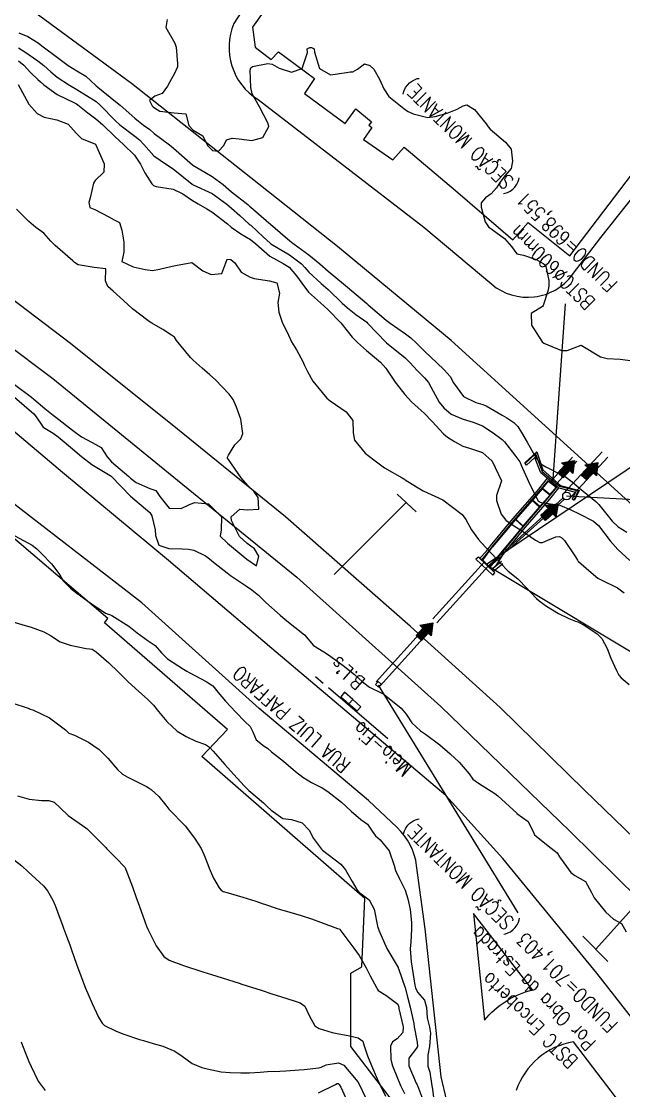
# Model space of a CAD drawing. Header units: metres. Extents: x 292545 to 299085, y 7450245 to 7463078.
# Drawn here: x 297910.9 to 297972.6, y 7452059.7 to 7452169.2 of the extents above; entities that cross this region are included whole.
import ezdxf

# ---------------------------------------------------------------- set-up
doc = ezdxf.new("R2010")
doc.units = ezdxf.units.M
doc.linetypes.add('CONTINUO', pattern=[0])
doc.linetypes.add('TRACEJADO', pattern=[8.7, 8, -0.7])
for name, color, linetype in [('B.L.', 45, 'CONTINUO'), ('BUEIRO', 151, 'Continuous'), ('Curvas de Nivel 1m', 11, 'Continuous'), ('Curvas de Nivel 5m', 15, 'Continuous'), ('Edificações', 30, 'Continuous'), ('ENVELOPAMENTO', 45, 'CONTINUO'), ('GALERIA', 45, 'Continuous'), ('Linha Férrea', 20, 'Continuous'), ('MEIO-FIO', 45, 'Continuous'), ('P.V.', 45, 'CONTINUO'), ('Pórtico', 62, 'Continuous'), ('TEXTO', 45, 'Continuous'), ('TUBO', 45, 'Continuous'), ('Vias Primárias', 230, 'Continuous')]:
    doc.layers.add(name, color=color, linetype=linetype)
doc.styles.add('ROMANS', font='romans', dxfattribs={"height": 0.2})

msp = doc.modelspace()

# ---------------------------------------------------------------- hatches: boundary and pattern name
at = {"layer": 'TEXTO'}
for points in [[(297965.83, 7452122.94), (297966.53, 7452123.68), (297966.21, 7452123.98), (297967.54, 7452124.22), (297967.38, 7452122.88), (297967.07, 7452123.18), (297966.37, 7452122.44)], [(297968.23, 7452122.71), (297968.93, 7452123.45), (297968.61, 7452123.75), (297969.94, 7452123.99), (297969.78, 7452122.65), (297969.47, 7452122.95), (297968.77, 7452122.21)], [(297964.08, 7452118.62), (297964.83, 7452119.3), (297964.54, 7452119.62), (297965.87, 7452119.76), (297965.62, 7452118.44), (297965.33, 7452118.76), (297964.58, 7452118.07)], [(297951.32, 7452106.3), (297952.02, 7452107.04), (297951.71, 7452107.33), (297953.03, 7452107.58), (297952.87, 7452106.24), (297952.56, 7452106.53), (297951.86, 7452105.79)]]:
    msp.add_hatch(color=256, dxfattribs=at).paths.add_polyline_path(points)

# ---------------------------------------------------------------- linework, layer by layer
at = {"layer": 'B.L.', "linetype": 'CONTINUO'}
for points in [[(297944.82, 7452099.74, 704.26), (297943.98, 7452100.47, 704.23), (297943.59, 7452100.02, 704.24), (297944.43, 7452099.29, 704.24)], [(297944.43, 7452099.29, 704.24), (297945.26, 7452098.56, 704.24), (297945.65, 7452098.99, 704.26), (297944.82, 7452099.74, 704.26)], [(297944.43, 7452099.29, 704.24), (297944.82, 7452099.74, 704.26)]]:
    msp.add_polyline3d(points, dxfattribs=at)
at = {"layer": 'BUEIRO', "linetype": 'CONTINUO'}
msp.add_polyline3d([(297947.42, 7452101.56, 0), (297947.15, 7452101.26, 0), (297947.46, 7452100.99, 0), (297947.72, 7452101.3, 0), (297947.42, 7452101.56, 0)], close=True, dxfattribs=at)
at = {"layer": 'Curvas de Nivel 1m', "flags": 128}
for points, elevation in [([(297925.8, 7452169.34), (297925.68, 7452168.52), (297926.59, 7452166.93), (297926.73, 7452166.51), (297926.88, 7452164.82), (297926.87, 7452164.51), (297926.56, 7452163.82), (297926.07, 7452162.99), (297925.86, 7452162.52), (297925.29, 7452161.77), (297924.53, 7452161.5), (297923.99, 7452161.06), (297924.27, 7452160.53), (297924.39, 7452160.41), (297924.51, 7452160.31), (297925.07, 7452159.96), (297926.51, 7452159.81), (297927.71, 7452159.69), (297928.02, 7452158.49), (297928.49, 7452158.03), (297929.45, 7452157.44), (297929.95, 7452156.47), (297930.47, 7452155.96), (297931.06, 7452155.86), (297931.62, 7452156.45), (297931.9, 7452157.02), (297932.48, 7452157.2), (297933.19, 7452157.14), (297934.48, 7452156.96), (297935.62, 7452157.26), (297936.23, 7452158.39), (297936.17, 7452158.72), (297935.26, 7452160.4), (297934.53, 7452161.76), (297934.37, 7452162.41), (297934.32, 7452164.18), (297934.38, 7452164.41), (297934.56, 7452164.56), (297936.13, 7452164.84), (297936.57, 7452164.78), (297937.28, 7452164.38), (297938.56, 7452163.98), (297939.65, 7452164.35), (297940.19, 7452165.96), (297940.16, 7452166.35), (297940.43, 7452166.5), (297940.59, 7452166.5), (297940.88, 7452166.34), (297940.91, 7452166), (297941.41, 7452164.33), (297942.56, 7452163.69), (297944.18, 7452163.92), (297944.56, 7452163.99), (297944.84, 7452164.01), (297945.31, 7452164.28), (297946.03, 7452164.81), (297946.57, 7452164.64), (297946.98, 7452164.27), (297947.55, 7452163.26), (297948.02, 7452162.26), (297948.53, 7452161.48), (297950.05, 7452160.23), (297950.34, 7452160.05), (297950.51, 7452159.95), (297951.01, 7452159.71), (297952.5, 7452159.32), (297953.28, 7452159.42), (297954.51, 7452159.77), (297955.51, 7452160.17), (297956.14, 7452160.53), (297956.52, 7452160.61), (297957.28, 7452160.14), (297958.5, 7452158.67), (297958.71, 7452158.35), (297958.9, 7452158.12), (297960.47, 7452156.79), (297961.04, 7452156.09), (297961.2, 7452154.85), (297961.07, 7452154.1), (297960.44, 7452153.39), (297959.88, 7452152.66), (297959.54, 7452152.12), (297959.01, 7452151.52), (297958.41, 7452151.09), (297957.97, 7452150.57), (297957.97, 7452150.13), (297958.38, 7452148.65), (297958.73, 7452148.13), (297960.36, 7452146.92), (297961.09, 7452146.1), (297961.62, 7452145.38), (297962.33, 7452145.22), (297963.62, 7452144.78), (297964.33, 7452144.39), (297964.52, 7452144.25), (297964.62, 7452144.06), (297964.91, 7452142.65), (297964.92, 7452142.05), (297964.81, 7452141.54), (297964.34, 7452140.06), (297964.27, 7452139.98), (297963.09, 7452139.25), (297963.13, 7452138.07), (297964.24, 7452136.36), (297964.4, 7452136.22), (297964.8, 7452136.05), (297966.22, 7452135.45), (297966.8, 7452135.46), (297968.23, 7452136.01), (297970.22, 7452134.82), (297970.88, 7452134.65), (297972.21, 7452134.59), (297973.79, 7452134.36)], 699), ([(297910.59, 7452166.45), (297911.22, 7452166.05), (297912.57, 7452165.14), (297913.17, 7452164.66), (297913.89, 7452164), (297914.55, 7452163.46), (297915.8, 7452162.64), (297916.54, 7452162.2), (297917.55, 7452161.59), (297918.52, 7452160.96), (297918.94, 7452160.6), (297920.5, 7452158.99), (297920.95, 7452158.58), (297922.48, 7452157.42), (297922.96, 7452157.04), (297923.41, 7452156.55), (297924.46, 7452155.41), (297925.75, 7452154.52), (297926.44, 7452154.07), (297928.38, 7452152.49), (297928.42, 7452152.46), (297928.47, 7452152.44), (297930.41, 7452151.53), (297931.91, 7452150.44), (297932.39, 7452150.03), (297933.24, 7452149.28), (297934.22, 7452148.41), (297934.31, 7452148.34), (297934.37, 7452148.3), (297935.68, 7452147.07), (297936.35, 7452146.45), (297936.44, 7452146.39), (297938.34, 7452145.27), (297939.58, 7452144.35), (297939.93, 7452143.96), (297940.31, 7452143.49), (297941.57, 7452142.33), (297942.29, 7452141.7), (297943.75, 7452140.31), (297944.27, 7452139.83), (297945.13, 7452139.16), (297946.25, 7452138.36), (297946.35, 7452138.27), (297948.23, 7452136.3), (297948.29, 7452136.25), (297950.21, 7452134.72), (297950.72, 7452134.22), (297951.41, 7452133.43), (297952.19, 7452132.66), (297952.58, 7452132.2), (297953.07, 7452131.29), (297953.69, 7452130.18), (297954.15, 7452129.58), (297954.92, 7452128.95), (297956.14, 7452128.44), (297957.16, 7452128.14), (297958.13, 7452127.74), (297959.21, 7452127.04), (297960.12, 7452126.36), (297960.25, 7452126.24), (297960.36, 7452126.11), (297961.43, 7452124.76), (297961.94, 7452124.08), (297961.99, 7452123.99), (297962.08, 7452123.73), (297962.83, 7452122.07), (297963.57, 7452120.53), (297963.82, 7452120.06), (297964.03, 7452119.94), (297964.17, 7452119.92), (297966.03, 7452119.64), (297967.16, 7452119.16), (297968.02, 7452118.74), (297969.5, 7452118), (297970.01, 7452117.54), (297971.19, 7452115.98), (297971.98, 7452115.1), (297973.2, 7452113.95)], 701), ([(297910.57, 7452165.13), (297911.13, 7452164.69), (297911.8, 7452163.93), (297912.55, 7452163.21), (297912.83, 7452162.96), (297913.16, 7452162.67), (297914.53, 7452161.68), (297916.33, 7452160.82), (297916.51, 7452160.73), (297916.65, 7452160.63), (297917.68, 7452159.79), (297918.5, 7452159.2), (297919.2, 7452158.59), (297920.48, 7452157.35), (297921.35, 7452156.57), (297922.46, 7452155.47), (297923.08, 7452154.55), (297923.53, 7452153.64), (297924.24, 7452152.53), (297924.42, 7452152.36), (297924.68, 7452152.27), (297926.42, 7452152), (297927.41, 7452151.5), (297928.4, 7452150.84), (297928.99, 7452150.48), (297929.89, 7452149.97), (297930.38, 7452149.65), (297931.99, 7452148.44), (297932.37, 7452148.11), (297933.34, 7452147.4), (297934.36, 7452146.82), (297934.9, 7452146.4), (297936.33, 7452145.12), (297937.7, 7452144.38), (297938.32, 7452143.99), (297939.07, 7452143.12), (297939.59, 7452142.35), (297940.29, 7452141.45), (297941.52, 7452140.33), (297942.27, 7452139.68), (297943.59, 7452138.31), (297944.24, 7452137.49), (297944.78, 7452136.83), (297945.31, 7452136.28), (297946.22, 7452135.45), (297947.67, 7452134.26), (297948.2, 7452133.67), (297949.17, 7452132.24), (297950.16, 7452130.97), (297950.83, 7452130.22), (297951.51, 7452129.58), (297952.14, 7452129.05), (297952.95, 7452128.19), (297954.12, 7452126.92), (297954.54, 7452126.6), (297955.25, 7452126.16), (297956.11, 7452125.67), (297956.77, 7452125.47), (297958.1, 7452125.03), (297959.12, 7452124.12), (297960.06, 7452122.11), (297959.54, 7452120.62), (297959.54, 7452120.11), (297960.02, 7452118.72), (297960.5, 7452118.1), (297961.4, 7452117.48), (297962, 7452117.09), (297963.55, 7452116.06), (297963.99, 7452115.82), (297964.25, 7452115.8), (297964.8, 7452116.05), (297965.64, 7452116.4), (297966, 7452116.41), (297966.26, 7452116.3), (297966.52, 7452116.03), (297967.64, 7452114.35), (297967.85, 7452114.01), (297967.89, 7452113.94), (297967.96, 7452113.86), (297969.02, 7452112.93), (297969.94, 7452112.17), (297970.26, 7452111.99), (297971.93, 7452111.16), (297972.62, 7452110.65)], 702), ([(297910.54, 7452162.7), (297911.62, 7452160.69), (297912.5, 7452159.72), (297913.2, 7452159.37), (297914.5, 7452159.08), (297915.67, 7452158.64), (297916.48, 7452157.73), (297917.02, 7452157.16), (297918.47, 7452156.6), (297919.37, 7452154.59), (297919.31, 7452153.71), (297918.43, 7452152.88), (297918.26, 7452152.6), (297917.91, 7452151.1), (297917.8, 7452150.61), (297917.89, 7452150.11), (297918.39, 7452149.9), (297919.82, 7452149.14), (297920.38, 7452148.85), (297920.93, 7452148.57), (297921.17, 7452147.77), (297921.38, 7452146.57), (297921.36, 7452145.55), (297921.15, 7452144.57), (297922.32, 7452144.02), (297923.54, 7452143.76), (297924.31, 7452143.66), (297925.03, 7452143.81), (297926.32, 7452144.1), (297926.66, 7452144.16), (297928.32, 7452144.49), (297929.46, 7452143.62), (297930.31, 7452143.25), (297931.4, 7452143.36), (297931.83, 7452144.44), (297931.96, 7452144.81), (297932.33, 7452144.77), (297932.75, 7452144.43), (297933.39, 7452143.5), (297934.31, 7452142.96), (297934.72, 7452142.83), (297936.3, 7452142.59), (297937.06, 7452142.38), (297937.33, 7452141.34), (297937.14, 7452140.38), (297937.26, 7452139.38), (297937.59, 7452138.38), (297938.24, 7452137.05), (297938.45, 7452136.58), (297938.55, 7452136.37), (297939.06, 7452135.52), (297939.7, 7452134.35), (297939.86, 7452134), (297940.19, 7452133.3), (297940.74, 7452132.33), (297942.17, 7452130.59), (297942.5, 7452130.32), (297944.15, 7452129.18), (297944.84, 7452128.29), (297944.88, 7452127.05), (297945.01, 7452126.29), (297946.09, 7452124.96), (297946.98, 7452124.26), (297948.07, 7452123.44), (297949.88, 7452122.42), (297950.06, 7452122.33), (297950.12, 7452122.29), (297950.19, 7452122.23), (297951.35, 7452121.5), (297952.05, 7452121.11), (297954.04, 7452120.18), (297956.02, 7452118.66), (297956.41, 7452118.15), (297956.98, 7452117.12), (297957.7, 7452116.13), (297957.99, 7452115.81), (297959.58, 7452114.11), (297959.96, 7452113.68), (297960.73, 7452112.88), (297961.74, 7452112.08), (297961.85, 7452111.99), (297961.94, 7452111.9), (297963.66, 7452110.06), (297963.92, 7452109.82), (297964.67, 7452109.29), (297965.9, 7452108.54), (297966.96, 7452108.02), (297967.65, 7452107.77), (297967.89, 7452107.69), (297968.53, 7452107.36), (297969.88, 7452106.47), (297970.34, 7452105.99), (297970.88, 7452104.96), (297971.27, 7452103.98), (297971.83, 7452102.71), (297972.1, 7452102.24), (297972.33, 7452101.96), (297973.13, 7452101.27)], 703), ([(297910.18, 7452132), (297911.91, 7452130.68), (297912.16, 7452130.47), (297913.27, 7452129.54), (297914.14, 7452128.86), (297914.4, 7452128.65), (297916.12, 7452127.32), (297917.04, 7452126.62), (297918.11, 7452126.05), (297919.05, 7452125.55), (297919.66, 7452124.59), (297920.09, 7452124.08), (297921.88, 7452122.56), (297922.06, 7452122.41), (297922.65, 7452121.96), (297924.05, 7452121.34), (297924.66, 7452121.14), (297925.05, 7452120.52), (297926.03, 7452119.34), (297927.24, 7452119.28), (297928.03, 7452119.68), (297928.61, 7452119.91), (297930.03, 7452119.77), (297931.37, 7452118.45), (297931.33, 7452117.12), (297931.23, 7452116.45), (297931.99, 7452115.74), (297933.58, 7452114.42), (297933.97, 7452114.09), (297934.95, 7452113.42), (297935.21, 7452114.4), (297934.74, 7452115.17), (297933.99, 7452115.69), (297933.23, 7452116.43), (297932.39, 7452118.05), (297932.36, 7452118.44), (297933.24, 7452119.21), (297934.02, 7452119.14), (297935.2, 7452119.23), (297935.13, 7452120.4), (297934.68, 7452121.05), (297934.06, 7452121.66), (297933.39, 7452122.43), (297932.08, 7452124.31), (297932, 7452124.44), (297931.98, 7452124.55), (297932.09, 7452124.74), (297932.73, 7452125.81), (297933.35, 7452126.43), (297933.57, 7452126.97), (297933.34, 7452128.43), (297932.91, 7452129.67), (297932.58, 7452130.44), (297932.17, 7452131), (297930.77, 7452132.45), (297930.19, 7452132.99), (297929.38, 7452133.66), (297928.46, 7452134.49), (297928.21, 7452134.75), (297926.78, 7452136.5), (297926.55, 7452136.82), (297926.24, 7452137.04), (297925.35, 7452137.63), (297924.25, 7452138.27), (297924.08, 7452138.36), (297923.84, 7452138.54), (297922.27, 7452139.73), (297921.33, 7452140.57), (297920.29, 7452141.54), (297919.74, 7452142.03), (297919.49, 7452142.59), (297919.54, 7452143.82), (297918.32, 7452143.96), (297916.69, 7452144.25), (297916.32, 7452144.49), (297916.15, 7452144.63), (297914.35, 7452146.22), (297913.9, 7452146.66), (297913.18, 7452147.49), (297912.37, 7452148.07), (297911.64, 7452148.69), (297910.39, 7452149.95)], 703), ([(297910.16, 7452130.7), (297912.14, 7452128.99), (297912.39, 7452128.68), (297913.09, 7452127.63), (297914.12, 7452126.99), (297914.65, 7452126.64), (297916.1, 7452125.39), (297917.02, 7452124.62), (297918.08, 7452123.81), (297919.98, 7452122.66), (297920.06, 7452122.61), (297920.1, 7452122.58), (297922.04, 7452120.56), (297924.02, 7452118.87), (297924.24, 7452118.54), (297924.57, 7452117.1), (297924.62, 7452116.53), (297924.97, 7452115.52), (297925.98, 7452115.2), (297927.33, 7452115.15), (297927.98, 7452115.11), (297928.54, 7452115.04), (297929.73, 7452114.46), (297929.97, 7452114.27), (297930.74, 7452113.67), (297931.95, 7452112.71), (297932.31, 7452112.44), (297933.93, 7452111.34), (297934.49, 7452110.97), (297935.16, 7452110.4), (297935.91, 7452109.66), (297937.37, 7452108.38), (297937.89, 7452107.94), (297939.87, 7452106.35), (297940.8, 7452105.27), (297941.86, 7452104.6), (297942.33, 7452104.32), (297943.84, 7452103.2), (297945, 7452102.29), (297945.82, 7452101.55), (297946.54, 7452101), (297947.8, 7452100.39), (297948.04, 7452100.25), (297949.78, 7452098.84), (297950.31, 7452098.22), (297950.88, 7452097.33), (297951.76, 7452096.54), (297952.26, 7452096.19), (297953.74, 7452095.09), (297954.81, 7452094.17), (297955.72, 7452093.33), (297956.75, 7452092.14), (297957.13, 7452091.57), (297957.69, 7452091.17), (297959.39, 7452090.11), (297959.68, 7452089.86), (297961.62, 7452088.09), (297961.65, 7452088.07), (297962.8, 7452087.23), (297963.38, 7452086.06), (297963.46, 7452085.89), (297963.63, 7452085.75), (297965.03, 7452084.63), (297965.61, 7452084.18), (297965.75, 7452084.04), (297966.02, 7452083.62), (297967.18, 7452082.02), (297967.58, 7452081.71), (297968.68, 7452081.11), (297969.27, 7452079.99), (297969.55, 7452079.43), (297970.71, 7452077.98), (297971.53, 7452077.24), (297972.37, 7452076.8), (297972.85, 7452075.95)], 704), ([(297909.89, 7452107.72), (297911.25, 7452107.32), (297911.88, 7452107.13), (297913.19, 7452106.67), (297913.87, 7452106.28), (297914.85, 7452105.63), (297915.86, 7452105.28), (297917.52, 7452104.95), (297917.86, 7452104.92), (297918.14, 7452104.89), (297918.54, 7452104.6), (297919.84, 7452103.48), (297920.8, 7452102.57), (297921.81, 7452101.54), (297922.9, 7452100.55), (297923.8, 7452099.77), (297924.42, 7452099.17), (297924.92, 7452098.52), (297925.77, 7452097.47), (297926.85, 7452096.5), (297927.75, 7452095.93), (297928.76, 7452095.47), (297929.74, 7452095.11), (297930.14, 7452094.87), (297930.51, 7452094.46), (297931.71, 7452093.08), (297932.3, 7452092.43), (297933.69, 7452090.9), (297934.18, 7452090.41), (297935.67, 7452089.14), (297936.06, 7452088.79), (297936.45, 7452088.39), (297937.65, 7452087.55), (297938.56, 7452087.45), (297939.64, 7452087.12), (297940.37, 7452086.34), (297940.79, 7452085.5), (297941.61, 7452084.4), (297941.72, 7452084.32), (297943.59, 7452082.87), (297944.08, 7452082.3), (297944.77, 7452081.09), (297945.24, 7452080.28), (297945.56, 7452079.94), (297946.51, 7452079.23), (297947.01, 7452078.26), (297947.4, 7452076.37), (297947.45, 7452076.25), (297947.47, 7452076.21), (297947.51, 7452076.11), (297948.33, 7452074.24), (297949.46, 7452072.29), (297949.49, 7452072.23), (297949.5, 7452072.19), (297950.18, 7452070.22), (297950.48, 7452069.17), (297950.7, 7452068.22), (297951.07, 7452066.55), (297951.13, 7452066.21), (297951.38, 7452064.82), (297951.47, 7452064.31), (297951.47, 7452064.21), (297951.37, 7452064.05), (297950.57, 7452063.01), (297950.57, 7452062.22), (297951.33, 7452060.44), (297951.41, 7452060.29), (297951.45, 7452060.21), (297951.96, 7452058.85)], 706), ([(297909.79, 7452099.41), (297911.67, 7452098.8), (297911.78, 7452098.76), (297912.04, 7452098.68), (297913.77, 7452097.85), (297915.39, 7452096.64), (297915.56, 7452096.45), (297915.75, 7452096.28), (297916.3, 7452096.07), (297917.74, 7452095.35), (297918.83, 7452094.6), (297919.72, 7452093.72), (297920.72, 7452092.57), (297921.23, 7452092.1), (297921.7, 7452091.81), (297923.14, 7452091.09), (297923.69, 7452090.82), (297923.87, 7452090.72), (297924.16, 7452090.53), (297924.96, 7452089.81), (297925.67, 7452088.92), (297925.99, 7452088.51), (297927.64, 7452086.79), (297927.9, 7452086.49), (297928.68, 7452085.42), (297929.29, 7452084.47), (297929.6, 7452083.81), (297929.96, 7452082.84), (297930.11, 7452082.46), (297930.56, 7452081.44), (297931.13, 7452080.45), (297931.33, 7452080.22), (297931.56, 7452080.09), (297932.05, 7452079.94), (297933.55, 7452079.5), (297934.89, 7452079.07), (297935.55, 7452078.85), (297935.89, 7452078.74), (297936.99, 7452078.38), (297937.54, 7452078.2), (297937.78, 7452078.12), (297939.53, 7452077.61), (297940.6, 7452077.27), (297941.52, 7452076.95), (297943.27, 7452076.3), (297943.45, 7452076.24), (297943.51, 7452076.18), (297944.95, 7452074.29), (297945.48, 7452073.52), (297946.19, 7452072.27), (297946.62, 7452071.43), (297947.25, 7452070.25), (297947.31, 7452070.12), (297947.44, 7452069.94), (297948.22, 7452069.46), (297949.43, 7452068.53), (297949.53, 7452068.23), (297949.56, 7452068.09), (297949.98, 7452066.22), (297949.96, 7452065.65), (297949.38, 7452064.99), (297948.91, 7452064.7), (297948.69, 7452064.24), (297948.73, 7452062.86), (297948.9, 7452062.23), (297949.34, 7452061.12), (297949.72, 7452060.23), (297950.12, 7452059.41)], 707), ([(297910.49, 7452089.87), (297911.67, 7452089.52), (297912.94, 7452089.4), (297913.67, 7452089.4), (297914.23, 7452089.21), (297914.86, 7452088.64), (297915.65, 7452087.87), (297917.47, 7452086.61), (297917.63, 7452086.48), (297919.52, 7452084.59), (297919.61, 7452084.49), (297920.56, 7452083.54), (297921.48, 7452082.56), (297921.52, 7452082.5), (297921.58, 7452082.34), (297922.25, 7452080.55), (297922.63, 7452079.47), (297922.96, 7452078.55), (297923.52, 7452076.99), (297923.7, 7452076.54), (297923.83, 7452076.22), (297924.67, 7452074.53), (297925.48, 7452073.42), (297926, 7452073.04), (297927.47, 7452072.49), (297929.46, 7452071.86), (297930.34, 7452071.58), (297931.45, 7452071.22), (297933.19, 7452070.68), (297933.45, 7452070.6), (297934.02, 7452070.41), (297935.44, 7452069.96), (297936.64, 7452069.58), (297937.43, 7452069.33), (297938.92, 7452068.86), (297939.43, 7452068.68), (297939.91, 7452068.35), (297940.37, 7452067.37), (297940.95, 7452066.33), (297941.39, 7452066.05), (297942.7, 7452065.63), (297943.38, 7452065.5), (297944.36, 7452065.32), (297945.38, 7452065.08), (297945.84, 7452064.74), (297946, 7452064.27), (297946.34, 7452063.24), (297946.74, 7452062.26), (297947.33, 7452060.89), (297947.64, 7452060.25), (297948.18, 7452059.12)], 708), ([(297910.18, 7452083.28), (297910.91, 7452082.69), (297911.58, 7452082.08), (297913.14, 7452080.66), (297913.56, 7452080.15), (297914.09, 7452079.19), (297914.33, 7452078.65), (297914.81, 7452077.35), (297915.08, 7452076.64), (297915.2, 7452076.32), (297915.5, 7452075.51), (297915.83, 7452074.63), (297916.01, 7452074.1), (297916.53, 7452072.62), (297917.16, 7452070.9), (297917.27, 7452070.61), (297917.44, 7452070.18), (297918.11, 7452068.6), (297918.78, 7452067.22), (297919.15, 7452066.59), (297919.39, 7452066.35), (297920.58, 7452065.77), (297921.38, 7452065.47), (297922.98, 7452064.94), (297923.38, 7452064.82), (297924.37, 7452064.53), (297925.37, 7452064.23), (297926.6, 7452063.74), (297927.36, 7452063.23), (297928.37, 7452062.48), (297929.35, 7452062.05), (297929.9, 7452061.91), (297931.34, 7452061.62), (297932.25, 7452061.53), (297933.34, 7452061.5), (297934.23, 7452061.52), (297935.34, 7452061.59), (297936.1, 7452061.63), (297937.34, 7452061.69), (297937.98, 7452061.73), (297939.34, 7452061.81), (297939.85, 7452061.84), (297941.35, 7452062.01), (297941.58, 7452062.09), (297942.11, 7452062.32), (297943.36, 7452062.52), (297943.9, 7452062.29), (297945.33, 7452060.6), (297945.52, 7452060.28), (297946.1, 7452059.06)], 709)]:
    msp.add_lwpolyline(points, dxfattribs=dict(at, elevation=elevation))
at = {"layer": 'Curvas de Nivel 5m', "flags": 128}
for points, elevation in [([(297910.61, 7452167.98), (297911.53, 7452167.62), (297912.6, 7452166.97), (297912.97, 7452166.67), (297914.57, 7452165.45), (297915.66, 7452164.64), (297916.56, 7452164.1), (297917.49, 7452163.55), (297918.5, 7452162.6), (297918.54, 7452162.56), (297918.72, 7452162.42), (297920.52, 7452160.97), (297920.99, 7452160.58), (297922.5, 7452159.26), (297922.88, 7452158.94), (297923.4, 7452158.55), (297924.03, 7452158.08), (297924.48, 7452157.69), (297926.04, 7452156.51), (297926.47, 7452156.19), (297928.4, 7452154.49), (297928.44, 7452154.45), (297929.68, 7452153.72), (297930.43, 7452153.28), (297931.54, 7452152.45), (297932.41, 7452151.72), (297934.06, 7452150.42), (297934.24, 7452150.26), (297934.39, 7452150.13), (297936.22, 7452148.55), (297936.37, 7452148.42), (297936.4, 7452148.39), (297938.36, 7452146.71), (297938.55, 7452146.56), (297938.83, 7452146.36), (297940.34, 7452145.27), (297941.45, 7452144.33), (297942.32, 7452143.58), (297943.89, 7452142.3), (297944.3, 7452141.96), (297946.25, 7452140.27), (297946.41, 7452140.13), (297948.26, 7452138.56), (297948.65, 7452138.25), (297950.24, 7452137.16), (297950.78, 7452136.76), (297951.37, 7452136.21), (297952.22, 7452135.38), (297953.43, 7452134.19), (297954.2, 7452133.48), (297954.81, 7452132.79), (297955.13, 7452132.17), (297956.16, 7452130.76), (297957.42, 7452130.14), (297958.15, 7452129.94), (297958.49, 7452129.79), (297960.14, 7452128.86), (297960.62, 7452128.58), (297961.32, 7452128.09), (297961.72, 7452127.68), (297962.12, 7452127.08), (297962.68, 7452126.07), (297963.48, 7452124.68), (297963.89, 7452124.06), (297964.08, 7452123.85), (297964.59, 7452123.55), (297966.07, 7452122.82), (297966.59, 7452122.55), (297967.31, 7452122.02), (297968.05, 7452121.38), (297969.74, 7452119.99), (297970.03, 7452119.69), (297971.39, 7452117.98), (297972.01, 7452117.42), (297972.92, 7452116.88)], 700), ([(297910.21, 7452116.48), (297911.98, 7452115.52), (297912.47, 7452115.17), (297912.98, 7452114.66), (297913.96, 7452113.63), (297914.7, 7452112.65), (297915.16, 7452111.87), (297915.93, 7452111.09), (297916.54, 7452110.62), (297917.91, 7452109.63), (297919.48, 7452108.59), (297919.77, 7452108.46), (297919.89, 7452108.42), (297920.15, 7452108.32), (297921.88, 7452107.24), (297922.73, 7452106.55), (297923.86, 7452105.74), (297924.59, 7452105.25), (297925.22, 7452104.52), (297925.84, 7452103.89), (297927.49, 7452102.83), (297927.83, 7452102.63), (297928.05, 7452102.49), (297929.81, 7452101.56), (297930.48, 7452101.13), (297931.02, 7452100.45), (297931.79, 7452099.58), (297932.85, 7452098.43), (297933.76, 7452097.47), (297934.31, 7452096.97), (297934.58, 7452096.41), (297934.93, 7452095.59), (297935.74, 7452094.95), (297936.08, 7452094.74), (297936.51, 7452094.39), (297937.72, 7452093.41), (297938.97, 7452092.36), (297939.7, 7452091.77), (297940.6, 7452091.24), (297941.69, 7452090.7), (297942.26, 7452090.31), (297943.67, 7452089.21), (297944.66, 7452088.29), (297945.64, 7452087.44), (297946.33, 7452086.96), (297946.82, 7452086.26), (297947.14, 7452085.76), (297947.62, 7452085.36), (297948.54, 7452084.24), (297949.08, 7452082.75), (297949.21, 7452082.23), (297949.58, 7452081.45), (297950.19, 7452080.22), (297950.47, 7452079.31), (297950.7, 7452078.22), (297950.84, 7452076.9), (297950.85, 7452076.22), (297950.79, 7452074.93), (297950.71, 7452074.22), (297950.8, 7452072.89), (297950.92, 7452072.22), (297951.17, 7452070.48), (297951.24, 7452070.21), (297951.44, 7452069.78), (297952.18, 7452068.95), (297952.37, 7452068.2), (297952.45, 7452067.15), (297952.67, 7452066.19), (297952.78, 7452065.58), (297952.7, 7452064.19), (297952.5, 7452063.33), (297952.53, 7452062.19), (297952.72, 7452061.58), (297952.94, 7452060.19), (297952.98, 7452059.85), (297953.21, 7452058.18)], 705), ([(297910.85, 7452064.69), (297911, 7452064.31), (297911.36, 7452063.35), (297911.63, 7452062.68), (297911.86, 7452062.16), (297912.59, 7452060.67), (297913.31, 7452059.69)], 710), ([(297941.31, 7452059.47), (297943.05, 7452060.3), (297943.22, 7452060.41), (297943.32, 7452060.41), (297943.44, 7452060.3), (297943.59, 7452060.03), (297944.38, 7452058.29)], 710)]:
    msp.add_lwpolyline(points, dxfattribs=dict(at, elevation=elevation))
at = {"layer": 'Edificações'}
for points in [[(297939.34, 7452175.34), (297934.54, 7452168.58), (297934.84, 7452166.52), (297936.45, 7452165.26), (297937.21, 7452166.05), (297940.92, 7452163.31), (297939.89, 7452161.79), (297944.06, 7452158.71), (297945.13, 7452160.2), (297946.76, 7452158.89), (297946.48, 7452158.54), (297946.78, 7452158.31), (297945.92, 7452157.07), (297948.94, 7452154.98), (297950.08, 7452156.29), (297955.34, 7452151.86), (297961.21, 7452146.79), (297962.8, 7452148.56), (297967.05, 7452145.15), (297980.25, 7452162.45), (297982.44, 7452165.29), (297979.04, 7452167.81), (297978.42, 7452167.04), (297972.14, 7452172.08)], [(297949.68, 7452057.61), (297944.64, 7452064.22), (297944.64, 7452071.72), (297945.77, 7452072.38), (297946.07, 7452079.37), (297929.36, 7452093.89), (297931.98, 7452096.66), (297919.38, 7452107.58), (297919.73, 7452108.02), (297908.04, 7452117.97)]]:
    msp.add_lwpolyline(points, dxfattribs=at)
at = {"layer": 'ENVELOPAMENTO', "linetype": 'CONTINUO'}
for points in [[(297958.84, 7452113.29, 701.36), (297958.85, 7452113.32, 701.14), (297958.72, 7452113.43, 701.14), (297958.7, 7452113.42, 701.36)], [(297958.7, 7452113.42, 701.36), (297958.84, 7452113.29, 701.36)]]:
    msp.add_polyline3d(points, dxfattribs=at)
at = {"layer": 'GALERIA', "linetype": 'CONTINUO'}
for points in [[(297962.49, 7452123.89, 700.65), (297962.48, 7452124, 700.44), (297963.67, 7452125.09, 699.21)], [(297962.63, 7452123.74, 700.64), (297962.49, 7452123.89, 700.65), (297963.56, 7452124.87, 700.24), (297964.24, 7452123.07, 700.68), (297966, 7452121.58, 700.68), (297967.92, 7452121.1, 700.32), (297967.47, 7452120.14, 700.38), (297967.29, 7452120.23, 700.34)], [(297963.56, 7452124.87, 700.24), (297963.67, 7452125.09, 699.21), (297964.29, 7452123.25, 699.29)], [(297964.05, 7452123, 700.68), (297963.48, 7452124.52, 700.45), (297962.63, 7452123.74, 700.64)], [(297957.85, 7452114.2, 702.6), (297958.53, 7452114.93, 702.17), (297958.93, 7452115.48, 702.19), (297961.21, 7452118.22, 701.46), (297963.74, 7452121.11, 700.7), (297964.79, 7452122.39, 700.69)], [(297964.05, 7452123, 700.68), (297964.79, 7452122.39, 700.69), (297965.95, 7452121.39, 700.65), (297967.64, 7452120.96, 700.32), (297967.29, 7452120.23, 700.34)], [(297964.24, 7452123.07, 700.68), (297964.29, 7452123.25, 699.29), (297966.1, 7452121.64, 699.29)], [(297958.91, 7452113.27, 702.22), (297960.07, 7452114.69, 702.18), (297962.32, 7452117.46, 701.48), (297964.85, 7452120.39, 700.69), (297965.74, 7452121.46, 700.68)], [(297959.09, 7452115.37, 702.19), (297961.37, 7452118.09, 701.46), (297963.89, 7452120.98, 700.7), (297964.87, 7452122.16, 700.69), (297965.74, 7452121.46, 700.68)], [(297959.52, 7452113.47, 702.21), (297960.23, 7452114.57, 702.18), (297962.48, 7452117.33, 701.48), (297965.01, 7452120.26, 700.69), (297965.95, 7452121.39, 700.65)], [(297963.98, 7452119.48, 699.95), (297965.01, 7452120.66, 699.84), (297964.22, 7452121.31, 699.87), (297963.24, 7452120.14, 699.96)], [(297964.22, 7452121.31, 699.87), (297964.25, 7452121.35, 698.61), (297964.89, 7452122.1, 698.61)], [(297965.01, 7452120.66, 699.84), (297965.03, 7452120.71, 698.63), (297964.25, 7452121.35, 698.61)], [(297964.87, 7452122.16, 700.69), (297964.89, 7452122.1, 698.61), (297965.68, 7452121.47, 698.6)], [(297965.74, 7452121.46, 700.68), (297965.68, 7452121.47, 698.6), (297965.03, 7452120.71, 698.63)], [(297966, 7452121.58, 700.68), (297966.1, 7452121.64, 699.29), (297968.03, 7452121.14, 699.27)], [(297967.92, 7452121.1, 700.32), (297968.03, 7452121.14, 699.27), (297967.53, 7452120.15, 699.61), (297967.47, 7452120.14, 700.38)], [(297962.29, 7452117.48, 700.49), (297963.96, 7452119.44, 700.26), (297963.21, 7452120.12, 700.27), (297961.52, 7452118.2, 700.48)], [(297963.96, 7452119.44, 700.26), (297963.98, 7452119.48, 699.95), (297963.24, 7452120.14, 699.96), (297963.21, 7452120.12, 700.27)], [(297960, 7452114.71, 701.19), (297962.28, 7452117.45, 700.81), (297961.49, 7452118.18, 700.81), (297959.15, 7452115.36, 701.13)], [(297962.28, 7452117.45, 700.81), (297962.29, 7452117.48, 700.49), (297961.52, 7452118.2, 700.48), (297961.49, 7452118.18, 700.81)], [(297958.04, 7452114.02, 702.57), (297958.69, 7452114.81, 702.17), (297959.09, 7452115.37, 702.19)], [(297958.15, 7452114, 701.19), (297959.15, 7452115.36, 701.13), (297959.09, 7452115.37, 702.19)], [(297958.85, 7452113.32, 701.14), (297960, 7452114.71, 701.19), (297960.07, 7452114.69, 702.18)], [(297959.17, 7452112.46, 702.93), (297959.37, 7452112.7, 702.97), (297957.69, 7452114.32, 702.95), (297957.45, 7452114.1, 702.97)], [(297959.17, 7452112.46, 702.93), (297957.45, 7452114.1, 702.97)], [(297957.69, 7452114.32, 702.95), (297957.72, 7452114.33, 702.52), (297957.85, 7452114.2, 702.6)], [(297957.85, 7452114.2, 702.6), (297958.04, 7452114.02, 702.57), (297958.15, 7452114, 701.19), (297958.31, 7452113.82, 701.17)], [(297958.84, 7452113.29, 701.36), (297958.82, 7452113.27, 702.06), (297958.73, 7452113.34, 702.25), (297958.5, 7452113.56, 702.32), (297958.37, 7452113.69, 702.21), (297958.29, 7452113.81, 701.9), (297958.31, 7452113.82, 701.17)], [(297958.72, 7452113.43, 701.14), (297958.31, 7452113.82, 701.17)], [(297959.06, 7452113.07, 702.61), (297960.05, 7452113.89, 702.08)], [(297959.23, 7452112.89, 702.61), (297960.2, 7452113.67, 702.12)], [(297959.07, 7452113.1, 702.21), (297958.91, 7452113.27, 702.22), (297958.85, 7452113.32, 701.14)], [(297959.23, 7452112.89, 702.61), (297959.06, 7452113.07, 702.61), (297959.07, 7452113.1, 702.21), (297959.52, 7452113.47, 702.21)], [(297959.37, 7452112.7, 702.97), (297959.35, 7452112.77, 702.57), (297959.23, 7452112.89, 702.61)]]:
    msp.add_polyline3d(points, dxfattribs=at)
at = {"layer": 'Linha Férrea', "linetype": 'Continuous'}
for points in [[(297893.72, 7452147.89), (297914.1, 7452132.6), (297926.88, 7452122.2), (297939.08, 7452112.27), (297953.85, 7452099.01), (297967.06, 7452086.24), (297978.84, 7452074.65), (297992.85, 7452059.83), (298007.38, 7452043.96), (298019.92, 7452028.72), (298036.17, 7452008.29), (298049.85, 7451990), (298064.39, 7451969.86), (298079.59, 7451947.67), (298092.51, 7451928.63), (298107.33, 7451907.01), (298120.77, 7451886.73)], [(298109.83, 7451909.87), (298101.46, 7451922.29), (298094.25, 7451933.5), (298087.81, 7451942.66), (298079.09, 7451955.52), (298071.88, 7451966), (298060.19, 7451983.04), (298050.94, 7451995.8), (298041.58, 7452008.18), (298026.61, 7452026.71), (298015.47, 7452040.32), (298007.07, 7452049.97), (298000.21, 7452057.74), (297992.2, 7452066.57), (297985.1, 7452074.34), (297977.8, 7452081.54), (297968.55, 7452090.46), (297959.91, 7452098.9), (297950.74, 7452107.21), (297937.94, 7452118.44), (297926.33, 7452127.84), (297915.76, 7452136.28), (297904.64, 7452144.73)]]:
    msp.add_lwpolyline(points, dxfattribs=at)
at = {"layer": 'MEIO-FIO', "linetype": 'TRACEJADO', "flags": 128}
msp.add_lwpolyline([(297948.41, 7452095.71), (297941.01, 7452102.05)], dxfattribs=at)
at = {"layer": 'P.V.', "linetype": 'CONTINUO'}
msp.add_circle((297966.73, 7452120.57, 700.62), 0.4, dxfattribs=at)
at = {"layer": 'Pórtico'}
for points in [[(297949.36, 7452120.75), (297951.32, 7452118.96)], [(297950.29, 7452119.9), (297942.93, 7452112.52)], [(297969.72, 7452074.18), (297974.93, 7452079.95)], [(297968.41, 7452075.52), (297970.96, 7452072.9)]]:
    msp.add_lwpolyline(points, dxfattribs=at)
at = {"layer": 'TEXTO', "linetype": 'CONTINUO', "flags": 128}
for points in [[(297966.24, 7452123.98), (297966.25, 7452123.95)], [(297966.34, 7452124), (297966.35, 7452123.85)], [(297966.39, 7452122.46), (297966.36, 7452123.5)], [(297966.44, 7452124.02), (297966.45, 7452123.75)], [(297966.49, 7452122.56), (297966.46, 7452123.61)], [(297966.59, 7452122.67), (297966.54, 7452124.04)], [(297966.68, 7452122.77), (297966.64, 7452124.06)], [(297966.78, 7452122.87), (297966.74, 7452124.07)], [(297966.88, 7452122.98), (297966.84, 7452124.09)], [(297966.97, 7452123.08), (297966.94, 7452124.11)], [(297967.07, 7452123.17), (297967.04, 7452124.13)], [(297967.17, 7452123.08), (297967.14, 7452124.15)], [(297967.28, 7452122.98), (297967.24, 7452124.17)], [(297967.38, 7452122.89), (297967.34, 7452124.18)], [(297967.46, 7452123.56), (297967.44, 7452124.2)], [(297968.64, 7452123.75), (297968.64, 7452123.72)], [(297968.74, 7452123.77), (297968.75, 7452123.62)], [(297968.84, 7452123.79), (297968.85, 7452123.52)], [(297968.99, 7452122.44), (297968.94, 7452123.81)], [(297969.08, 7452122.54), (297969.04, 7452123.83)], [(297969.18, 7452122.64), (297969.14, 7452123.84)], [(297969.28, 7452122.75), (297969.24, 7452123.86)], [(297969.37, 7452122.85), (297969.34, 7452123.88)], [(297969.47, 7452122.94), (297969.44, 7452123.9)], [(297969.57, 7452122.85), (297969.54, 7452123.92)], [(297969.68, 7452122.75), (297969.64, 7452123.94)], [(297969.78, 7452122.66), (297969.74, 7452123.95)], [(297969.86, 7452123.33), (297969.84, 7452123.97)], [(297965.88, 7452122.99), (297965.88, 7452122.9)], [(297965.97, 7452123.09), (297965.98, 7452122.8)], [(297966.07, 7452123.19), (297966.09, 7452122.7)], [(297966.17, 7452123.3), (297966.19, 7452122.61)], [(297966.29, 7452122.51), (297966.26, 7452123.4)], [(297968.28, 7452122.76), (297968.28, 7452122.67)], [(297968.37, 7452122.86), (297968.38, 7452122.57)], [(297968.47, 7452122.96), (297968.49, 7452122.47)], [(297968.57, 7452123.07), (297968.59, 7452122.38)], [(297968.69, 7452122.28), (297968.66, 7452123.17)], [(297968.79, 7452122.23), (297968.76, 7452123.27)], [(297968.89, 7452122.33), (297968.86, 7452123.38)], [(297964.57, 7452119.62), (297964.57, 7452119.59)], [(297964.6, 7452118.09), (297964.65, 7452119.14)], [(297964.67, 7452119.63), (297964.66, 7452119.48)], [(297964.71, 7452118.19), (297964.75, 7452119.23)], [(297964.77, 7452119.64), (297964.76, 7452119.38)], [(297964.81, 7452118.28), (297964.87, 7452119.65)], [(297964.92, 7452118.38), (297964.97, 7452119.67)], [(297965.02, 7452118.48), (297965.07, 7452119.68)], [(297965.12, 7452118.57), (297965.17, 7452119.69)], [(297965.23, 7452118.67), (297965.27, 7452119.7)], [(297965.33, 7452118.75), (297965.37, 7452119.71)], [(297965.43, 7452118.65), (297965.47, 7452119.72)], [(297965.52, 7452118.55), (297965.57, 7452119.73)], [(297965.62, 7452118.45), (297965.67, 7452119.74)], [(297965.75, 7452119.11), (297965.77, 7452119.75)], [(297964.13, 7452118.66), (297964.12, 7452118.57)], [(297964.23, 7452118.75), (297964.22, 7452118.46)], [(297964.34, 7452118.85), (297964.31, 7452118.36)], [(297964.44, 7452118.95), (297964.41, 7452118.26)], [(297964.51, 7452118.15), (297964.54, 7452119.04)], [(297951.74, 7452107.34), (297951.74, 7452107.3)], [(297951.84, 7452107.36), (297951.84, 7452107.21)], [(297951.94, 7452107.38), (297951.94, 7452107.11)], [(297952.08, 7452106.02), (297952.03, 7452107.39)], [(297952.17, 7452106.13), (297952.13, 7452107.41)], [(297952.27, 7452106.23), (297952.23, 7452107.43)], [(297952.37, 7452106.33), (297952.33, 7452107.45)], [(297952.46, 7452106.44), (297952.43, 7452107.47)], [(297952.56, 7452106.53), (297952.53, 7452107.49)], [(297952.66, 7452106.43), (297952.63, 7452107.5)], [(297952.77, 7452106.34), (297952.73, 7452107.52)], [(297952.87, 7452106.25), (297952.83, 7452107.54)], [(297952.95, 7452106.91), (297952.93, 7452107.56)], [(297951.37, 7452106.35), (297951.37, 7452106.26)], [(297951.46, 7452106.45), (297951.47, 7452106.16)], [(297951.56, 7452106.55), (297951.58, 7452106.06)], [(297951.66, 7452106.66), (297951.68, 7452105.97)], [(297951.78, 7452105.87), (297951.75, 7452106.76)], [(297951.88, 7452105.82), (297951.85, 7452106.86)], [(297951.98, 7452105.92), (297951.95, 7452106.97)]]:
    msp.add_lwpolyline(points, dxfattribs=at)
at = {"layer": 'TEXTO', "linetype": 'CONTINUO'}
for points in [[(297958.52, 7452113.59, 0), (298135.17, 7452232.42, 0)], [(297965.33, 7452121.8, 0), (297966.62, 7452140.26, 0)], [(297974.97, 7452120.12, 0), (297966.71, 7452120.56, 0)], [(297958.79, 7452113.36, 0), (297976.86, 7452102.49, 0)], [(297947.43, 7452101.2, 0), (297961.72, 7452077.88, 0)]]:
    msp.add_polyline3d(points, dxfattribs=at)
for points in [[(297965.83, 7452122.94, 0), (297966.53, 7452123.68, 0), (297966.21, 7452123.98, 0), (297967.54, 7452124.22, 0), (297967.38, 7452122.88, 0), (297967.07, 7452123.18, 0), (297966.37, 7452122.44, 0)], [(297968.23, 7452122.71, 0), (297968.93, 7452123.45, 0), (297968.61, 7452123.75, 0), (297969.94, 7452123.99, 0), (297969.78, 7452122.65, 0), (297969.47, 7452122.95, 0), (297968.77, 7452122.21, 0)], [(297964.08, 7452118.62, 0), (297964.83, 7452119.3, 0), (297964.54, 7452119.62, 0), (297965.87, 7452119.76, 0), (297965.62, 7452118.44, 0), (297965.33, 7452118.76, 0), (297964.58, 7452118.07, 0)], [(297951.32, 7452106.3, 0), (297952.02, 7452107.04, 0), (297951.71, 7452107.33, 0), (297953.03, 7452107.58, 0), (297952.87, 7452106.24, 0), (297952.56, 7452106.53, 0), (297951.86, 7452105.79, 0)]]:
    msp.add_polyline3d(points, close=True, dxfattribs=at)
at = {"layer": 'TUBO', "linetype": 'TRACEJADO', "flags": 128}
for points in [[(297966.44, 7452120.85), (297970.38, 7452125.09)], [(297965.02, 7452121.94), (297967.34, 7452124.53)], [(297965.47, 7452121.54), (297967.79, 7452124.13)], [(297967.03, 7452120.3), (297970.97, 7452124.55)], [(297966.39, 7452120.37), (297958.72, 7452113.43)], [(297966.5, 7452120.25), (297958.85, 7452113.32)], [(297947.21, 7452101.53), (297958.31, 7452113.82)], [(297947.62, 7452101.14), (297958.72, 7452113.43)]]:
    msp.add_lwpolyline(points, dxfattribs=at)
at = {"layer": 'Vias Primárias'}
for points in [[(297970.23, 7452147.04), (297983.02, 7452163.1), (298003.9, 7452190.97), (298017.03, 7452208.19, 0.314894), (298015.93, 7452214.64), (298011.68, 7452219.98), (297997.69, 7452229.05), (297991.83, 7452232.82), (297986.04, 7452233.92, 0.273294), (297980.28, 7452231.94), (297973.02, 7452222.62), (297964.59, 7452211.15), (297957.81, 7452202.44), (297948.81, 7452190.71), (297942.06, 7452181.58), (297935.12, 7452172.85), (297932.65, 7452168.95, 0.37071), (297935.12, 7452161.16), (297952.09, 7452148.1), (297959.06, 7452142.25, 0.433002), (297967.34, 7452143.24), (297970.23, 7452147.04)], [(298018.46, 7451982.54), (298004.19, 7452000.76), (297988.68, 7452019.67), (297971.34, 7452039.36), (297954.45, 7452058.64), (297953.87, 7452061.11), (297952.23, 7452076.25), (297951.37, 7452082.74, 0.174156), (297949.37, 7452086.62), (297946.45, 7452089.38), (297935.24, 7452098.82), (297923.23, 7452109.64), (297910.86, 7452119.19), (297901.81, 7452126.27), (297888.54, 7452135.57), (297869.9, 7452147.61), (297854.21, 7452157.4), (297840.94, 7452165.35), (297830.74, 7452170.8, 0.111184), (297817.22, 7452172.35, 0.518837), (297813.38, 7452165.93, 0.933116)], [(298105.19, 7451878.22, 0.092228), (298097.34, 7451898.19, 0.015887), (298087.75, 7451912.51), (298076.75, 7451928.99), (298058.6, 7451956.32), (298045.74, 7451974.13), (298033.48, 7451990.62), (298023.31, 7452003.94), (298013.79, 7452015.74), (298005.82, 7452025.76), (297996.81, 7452037.12), (297987.38, 7452049.36), (297978.21, 7452061.04), (297969.84, 7452071.7), (297960.2, 7452083.47), (297954.35, 7452089.92), (297936.53, 7452104.95), (297925.96, 7452113.95), (297915.07, 7452122.99), (297908.63, 7452128.41)], [(297963.24, 7452070.01), (297957.18, 7452077.82), (297958.32, 7452066.91, -0.160414), (297963.24, 7452070.01, -13.378653)], [(297975.27, 7452054.44), (297967.45, 7452064.69, 0.278158), (297961.57, 7452059.69)]]:
    msp.add_lwpolyline(points, format="xyb", dxfattribs=at)
msp.add_lwpolyline([(298145.63, 7451892.69), (298127.67, 7451924.49), (298111.13, 7451953.84), (298103.62, 7451966.89), (298096.8, 7451976.61), (298081.52, 7451996.56), (298067.52, 7452014.9), (298050.54, 7452037.1), (298040.69, 7452049.1), (298026.38, 7452064.95), (298009.46, 7452083.82), (297998.77, 7452096.24), (297985.71, 7452108.3), (297973.48, 7452119.64), (297954.9, 7452136.5), (297943.26, 7452146.12), (297934.38, 7452153.14), (297922.14, 7452162.8), (297911.08, 7452170.91), (297898.97, 7452179.7)], dxfattribs=at)

# ---------------------------------------------------------------- texts
at = {"layer": 'TEXTO', "style": 'ROMANS', "width": 0.8}
for s, rotation, p in [('FUNDO=698,551 (SEÇÃO MONTANTE)', 135.276, (297972.05, 7452142.38)), ('BSTCØ600mm', 135.276, (297969.78, 7452140.56)), ("B.L's", 138.5474, (297946.23, 7452101.71)), ('RUA LUIZ PAFFARO', 138.5474, (297944.75, 7452093.23)), ('Meio-Fio', 138.5474, (297951.02, 7452092.84)), ('FUNDO=701,403 (SEÇÃO MONTANTE)', 135.276, (297972.08, 7452066.57)), ('Por Obra da Estrada', 135.276, (297969.85, 7452064.69)), ('BSTC Encoberto', 135.276, (297968.01, 7452062.88))]:
    msp.add_text(s, height=1.5, rotation=rotation, dxfattribs=at).set_placement(p)

doc.saveas('drawing.dxf')
